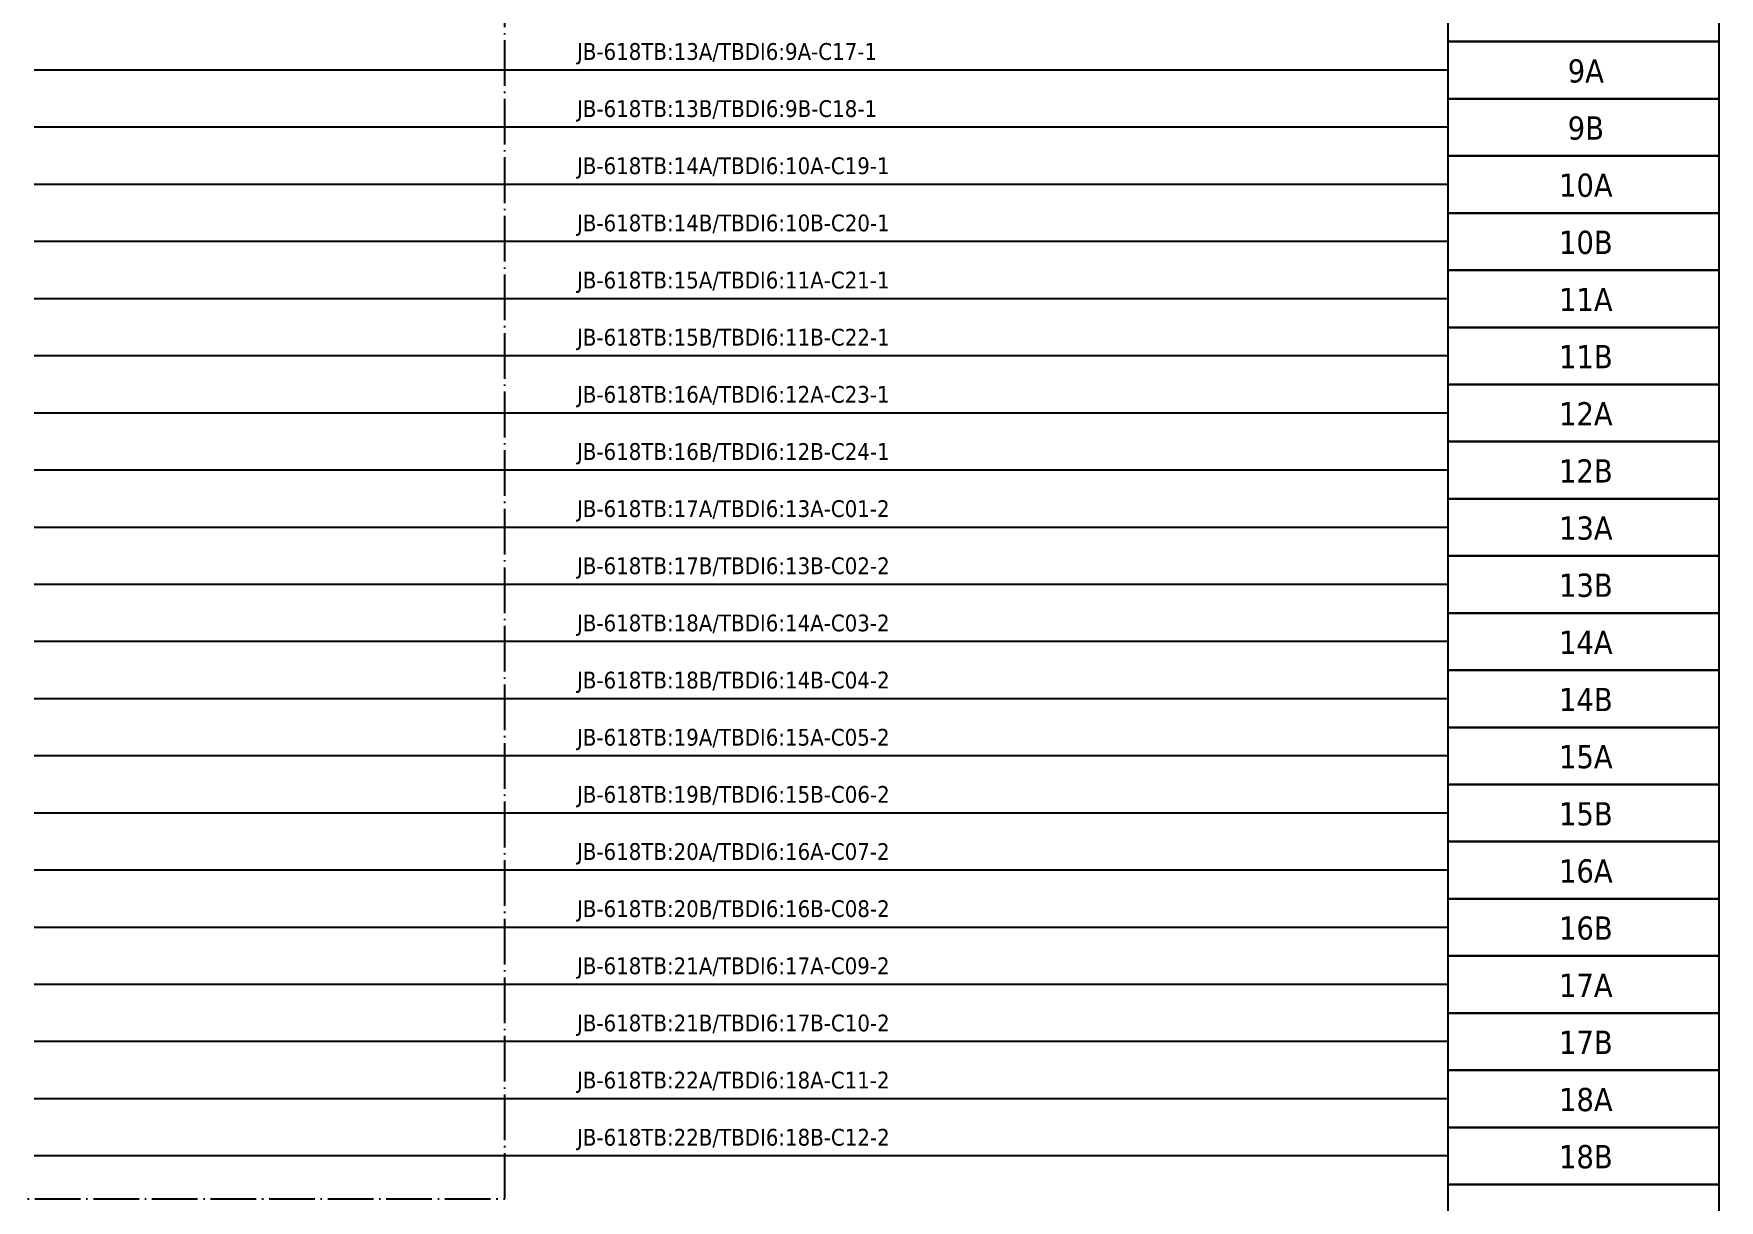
# Model space of a CAD drawing. Header units: millimetres. Extents: x 0 to 1792788, y -13 to 262234.
# Drawn here: x 89 to 207, y 133.9 to 215.6 of the extents above; entities that cross this region are included whole.
import ezdxf
from ezdxf.enums import TextEntityAlignment as Align

# ---------------------------------------------------------------- set-up
doc = ezdxf.new("R2010")
doc.units = ezdxf.units.MM
doc.linetypes.add('EPL_DASHDOT', pattern=[1, 0.8, -0.1, 0, -0.1])
for name, color, linetype, lineweight in [('EPLAN300', 5, 'Continuous', 25), ('EPLAN307', 134, 'EPL_DASHDOT', 25), ('EPLAN311', 7, 'Continuous', 25), ('EPLAN400', 5, 'Continuous', 35), ('EPLAN405', 7, 'Continuous', 25), ('EPLAN421', 5, 'Continuous', 35), ('EPLAN433', 251, 'Continuous', 35), ('EPLAN500', 7, 'Continuous', 35), ('EPLAN501', 7, 'Continuous', 35), ('EPLAN502', 7, 'Continuous', 35), ('EPLAN503', 7, 'Continuous', 35), ('EPLAN504', 7, 'Continuous', 35)]:
    doc.layers.add(name, color=color, linetype=linetype, lineweight=lineweight)
doc.styles.add('Tahoma', font='')
doc.styles.get('Tahoma').set_extended_font_data('Tahoma')

# ---------------------------------------------------------------- blocks, each defined once
blk = doc.blocks.new('EPLSYM_LibrarySPECIAL_en_US_Symbol427_Variant5_Placement1_16')
at = {"layer": 'EPLAN421', "color": 5, "style": 'Tahoma'}
for tag, p in [('17_20029[1]', (-0.9525, 3.335)), ('17_20029[2]', (20.0025, 3.335))]:
    blk.add_attdef(tag, text='', height=1.1739, dxfattribs=at).set_placement(p, align=Align.BOTTOM_RIGHT)
at = {"layer": 'EPLAN433', "color": 251, "style": 'Tahoma'}
blk.add_attdef('17_20406_1', text='', height=1.6254, dxfattribs=at).set_placement((0.9525, 1.5875), align=Align.BOTTOM_RIGHT)
blk.add_attdef('17_20406', text='', height=1.6254, dxfattribs=at).set_placement((0.9525, 1.5875), align=Align.BOTTOM_LEFT)
blk = doc.blocks.new('EPLSYM_LibrarySPECIAL_en_US_Symbol427_Variant5_Placement1_17')
at = {"layer": 'EPLAN421', "color": 5, "style": 'Tahoma'}
for tag, p in [('17_20029[1]', (-0.9525, 3.335)), ('17_20029[2]', (20.0025, 3.335))]:
    blk.add_attdef(tag, text='', height=1.1739, dxfattribs=at).set_placement(p, align=Align.BOTTOM_RIGHT)
at = {"layer": 'EPLAN433', "color": 251, "style": 'Tahoma'}
blk.add_attdef('17_20406_1', text='', height=1.6254, dxfattribs=at).set_placement((0.9525, 1.5875), align=Align.BOTTOM_RIGHT)
blk.add_attdef('17_20406', text='', height=1.6254, dxfattribs=at).set_placement((0.9525, 1.5875), align=Align.BOTTOM_LEFT)
blk = doc.blocks.new('EPLSYM_LibrarySPECIAL_en_US_Symbol427_Variant5_Placement1_18')
at = {"layer": 'EPLAN421', "color": 5, "style": 'Tahoma'}
for tag, p in [('17_20029[1]', (-0.9525, 3.335)), ('17_20029[2]', (20.0025, 3.335))]:
    blk.add_attdef(tag, text='', height=1.1739, dxfattribs=at).set_placement(p, align=Align.BOTTOM_RIGHT)
at = {"layer": 'EPLAN433', "color": 251, "style": 'Tahoma'}
blk.add_attdef('17_20406_1', text='', height=1.6254, dxfattribs=at).set_placement((0.9525, 1.5875), align=Align.BOTTOM_RIGHT)
blk.add_attdef('17_20406', text='', height=1.6254, dxfattribs=at).set_placement((0.9525, 1.5875), align=Align.BOTTOM_LEFT)
blk = doc.blocks.new('EPLSYM_LibrarySPECIAL_en_US_Symbol427_Variant5_Placement1_19')
at = {"layer": 'EPLAN421', "color": 5, "style": 'Tahoma'}
for tag, p in [('17_20029[1]', (-0.9525, 3.335)), ('17_20029[2]', (20.0025, 3.335))]:
    blk.add_attdef(tag, text='', height=1.1739, dxfattribs=at).set_placement(p, align=Align.BOTTOM_RIGHT)
at = {"layer": 'EPLAN433', "color": 251, "style": 'Tahoma'}
blk.add_attdef('17_20406_1', text='', height=1.6254, dxfattribs=at).set_placement((0.9525, 1.5875), align=Align.BOTTOM_RIGHT)
blk.add_attdef('17_20406', text='', height=1.6254, dxfattribs=at).set_placement((0.9525, 1.5875), align=Align.BOTTOM_LEFT)
blk = doc.blocks.new('EPLSYM_LibrarySPECIAL_en_US_Symbol427_Variant5_Placement1_20')
at = {"layer": 'EPLAN421', "color": 5, "style": 'Tahoma'}
for tag, p in [('17_20029[1]', (-0.9525, 3.335)), ('17_20029[2]', (20.0025, 3.335))]:
    blk.add_attdef(tag, text='', height=1.1739, dxfattribs=at).set_placement(p, align=Align.BOTTOM_RIGHT)
at = {"layer": 'EPLAN433', "color": 251, "style": 'Tahoma'}
blk.add_attdef('17_20406_1', text='', height=1.6254, dxfattribs=at).set_placement((0.9525, 1.5875), align=Align.BOTTOM_RIGHT)
blk.add_attdef('17_20406', text='', height=1.6254, dxfattribs=at).set_placement((0.9525, 1.5875), align=Align.BOTTOM_LEFT)
blk = doc.blocks.new('EPLSYM_LibrarySPECIAL_en_US_Symbol427_Variant5_Placement1_21')
at = {"layer": 'EPLAN421', "color": 5, "style": 'Tahoma'}
for tag, p in [('17_20029[1]', (-0.9525, 3.335)), ('17_20029[2]', (20.0025, 3.335))]:
    blk.add_attdef(tag, text='', height=1.1739, dxfattribs=at).set_placement(p, align=Align.BOTTOM_RIGHT)
at = {"layer": 'EPLAN433', "color": 251, "style": 'Tahoma'}
blk.add_attdef('17_20406_1', text='', height=1.6254, dxfattribs=at).set_placement((0.9525, 1.5875), align=Align.BOTTOM_RIGHT)
blk.add_attdef('17_20406', text='', height=1.6254, dxfattribs=at).set_placement((0.9525, 1.5875), align=Align.BOTTOM_LEFT)
blk = doc.blocks.new('EPLSYM_LibrarySPECIAL_en_US_Symbol427_Variant5_Placement1_22')
at = {"layer": 'EPLAN421', "color": 5, "style": 'Tahoma'}
for tag, p in [('17_20029[1]', (-0.9525, 3.335)), ('17_20029[2]', (20.0025, 3.335))]:
    blk.add_attdef(tag, text='', height=1.1739, dxfattribs=at).set_placement(p, align=Align.BOTTOM_RIGHT)
at = {"layer": 'EPLAN433', "color": 251, "style": 'Tahoma'}
blk.add_attdef('17_20406_1', text='', height=1.6254, dxfattribs=at).set_placement((0.9525, 1.5875), align=Align.BOTTOM_RIGHT)
blk.add_attdef('17_20406', text='', height=1.6254, dxfattribs=at).set_placement((0.9525, 1.5875), align=Align.BOTTOM_LEFT)
blk = doc.blocks.new('EPLSYM_LibrarySPECIAL_en_US_Symbol427_Variant5_Placement1_23')
at = {"layer": 'EPLAN421', "color": 5, "style": 'Tahoma'}
for tag, p in [('17_20029[1]', (-0.9525, 3.335)), ('17_20029[2]', (20.0025, 3.335))]:
    blk.add_attdef(tag, text='', height=1.1739, dxfattribs=at).set_placement(p, align=Align.BOTTOM_RIGHT)
at = {"layer": 'EPLAN433', "color": 251, "style": 'Tahoma'}
blk.add_attdef('17_20406_1', text='', height=1.6254, dxfattribs=at).set_placement((0.9525, 1.5875), align=Align.BOTTOM_RIGHT)
blk.add_attdef('17_20406', text='', height=1.6254, dxfattribs=at).set_placement((0.9525, 1.5875), align=Align.BOTTOM_LEFT)
blk = doc.blocks.new('EPLSYM_LibrarySPECIAL_en_US_Symbol427_Variant5_Placement1_24')
at = {"layer": 'EPLAN421', "color": 5, "style": 'Tahoma'}
for tag, p in [('17_20029[1]', (-0.9525, 3.335)), ('17_20029[2]', (20.0025, 3.335))]:
    blk.add_attdef(tag, text='', height=1.1739, dxfattribs=at).set_placement(p, align=Align.BOTTOM_RIGHT)
at = {"layer": 'EPLAN433', "color": 251, "style": 'Tahoma'}
blk.add_attdef('17_20406_1', text='', height=1.6254, dxfattribs=at).set_placement((0.9525, 1.5875), align=Align.BOTTOM_RIGHT)
blk.add_attdef('17_20406', text='', height=1.6254, dxfattribs=at).set_placement((0.9525, 1.5875), align=Align.BOTTOM_LEFT)
blk = doc.blocks.new('EPLSYM_LibrarySPECIAL_en_US_Symbol427_Variant5_Placement1_25')
at = {"layer": 'EPLAN421', "color": 5, "style": 'Tahoma'}
for tag, p in [('17_20029[1]', (-0.9525, 3.335)), ('17_20029[2]', (20.0025, 3.335))]:
    blk.add_attdef(tag, text='', height=1.1739, dxfattribs=at).set_placement(p, align=Align.BOTTOM_RIGHT)
at = {"layer": 'EPLAN433', "color": 251, "style": 'Tahoma'}
blk.add_attdef('17_20406_1', text='', height=1.6254, dxfattribs=at).set_placement((0.9525, 1.5875), align=Align.BOTTOM_RIGHT)
blk.add_attdef('17_20406', text='', height=1.6254, dxfattribs=at).set_placement((0.9525, 1.5875), align=Align.BOTTOM_LEFT)
blk = doc.blocks.new('EPLSYM_LibrarySPECIAL_en_US_Symbol427_Variant5_Placement1_26')
at = {"layer": 'EPLAN421', "color": 5, "style": 'Tahoma'}
for tag, p in [('17_20029[1]', (-0.9525, 3.335)), ('17_20029[2]', (20.0025, 3.335))]:
    blk.add_attdef(tag, text='', height=1.1739, dxfattribs=at).set_placement(p, align=Align.BOTTOM_RIGHT)
at = {"layer": 'EPLAN433', "color": 251, "style": 'Tahoma'}
blk.add_attdef('17_20406_1', text='', height=1.6254, dxfattribs=at).set_placement((0.9525, 1.5875), align=Align.BOTTOM_RIGHT)
blk.add_attdef('17_20406', text='', height=1.6254, dxfattribs=at).set_placement((0.9525, 1.5875), align=Align.BOTTOM_LEFT)
blk = doc.blocks.new('EPLSYM_LibrarySPECIAL_en_US_Symbol427_Variant5_Placement1_27')
at = {"layer": 'EPLAN421', "color": 5, "style": 'Tahoma'}
for tag, p in [('17_20029[1]', (-0.9525, 3.335)), ('17_20029[2]', (20.0025, 3.335))]:
    blk.add_attdef(tag, text='', height=1.1739, dxfattribs=at).set_placement(p, align=Align.BOTTOM_RIGHT)
at = {"layer": 'EPLAN433', "color": 251, "style": 'Tahoma'}
blk.add_attdef('17_20406_1', text='', height=1.6254, dxfattribs=at).set_placement((0.9525, 1.5875), align=Align.BOTTOM_RIGHT)
blk.add_attdef('17_20406', text='', height=1.6254, dxfattribs=at).set_placement((0.9525, 1.5875), align=Align.BOTTOM_LEFT)
blk = doc.blocks.new('EPLSYM_LibrarySPECIAL_en_US_Symbol427_Variant5_Placement1_28')
at = {"layer": 'EPLAN421', "color": 5, "style": 'Tahoma'}
for tag, p in [('17_20029[1]', (-0.9525, 3.335)), ('17_20029[2]', (20.0025, 3.335))]:
    blk.add_attdef(tag, text='', height=1.1739, dxfattribs=at).set_placement(p, align=Align.BOTTOM_RIGHT)
at = {"layer": 'EPLAN433', "color": 251, "style": 'Tahoma'}
blk.add_attdef('17_20406_1', text='', height=1.6254, dxfattribs=at).set_placement((0.9525, 1.5875), align=Align.BOTTOM_RIGHT)
blk.add_attdef('17_20406', text='', height=1.6254, dxfattribs=at).set_placement((0.9525, 1.5875), align=Align.BOTTOM_LEFT)
blk = doc.blocks.new('EPLSYM_LibrarySPECIAL_en_US_Symbol427_Variant5_Placement1_29')
at = {"layer": 'EPLAN421', "color": 5, "style": 'Tahoma'}
for tag, p in [('17_20029[1]', (-0.9525, 3.335)), ('17_20029[2]', (20.0025, 3.335))]:
    blk.add_attdef(tag, text='', height=1.1739, dxfattribs=at).set_placement(p, align=Align.BOTTOM_RIGHT)
at = {"layer": 'EPLAN433', "color": 251, "style": 'Tahoma'}
blk.add_attdef('17_20406_1', text='', height=1.6254, dxfattribs=at).set_placement((0.9525, 1.5875), align=Align.BOTTOM_RIGHT)
blk.add_attdef('17_20406', text='', height=1.6254, dxfattribs=at).set_placement((0.9525, 1.5875), align=Align.BOTTOM_LEFT)
blk = doc.blocks.new('EPLSYM_LibrarySPECIAL_en_US_Symbol427_Variant5_Placement1_30')
at = {"layer": 'EPLAN421', "color": 5, "style": 'Tahoma'}
for tag, p in [('17_20029[1]', (-0.9525, 3.335)), ('17_20029[2]', (20.0025, 3.335))]:
    blk.add_attdef(tag, text='', height=1.1739, dxfattribs=at).set_placement(p, align=Align.BOTTOM_RIGHT)
at = {"layer": 'EPLAN433', "color": 251, "style": 'Tahoma'}
blk.add_attdef('17_20406_1', text='', height=1.6254, dxfattribs=at).set_placement((0.9525, 1.5875), align=Align.BOTTOM_RIGHT)
blk.add_attdef('17_20406', text='', height=1.6254, dxfattribs=at).set_placement((0.9525, 1.5875), align=Align.BOTTOM_LEFT)
blk = doc.blocks.new('EPLSYM_LibrarySPECIAL_en_US_Symbol427_Variant5_Placement1_31')
at = {"layer": 'EPLAN421', "color": 5, "style": 'Tahoma'}
for tag, p in [('17_20029[1]', (-0.9525, 3.335)), ('17_20029[2]', (20.0025, 3.335))]:
    blk.add_attdef(tag, text='', height=1.1739, dxfattribs=at).set_placement(p, align=Align.BOTTOM_RIGHT)
at = {"layer": 'EPLAN433', "color": 251, "style": 'Tahoma'}
blk.add_attdef('17_20406_1', text='', height=1.6254, dxfattribs=at).set_placement((0.9525, 1.5875), align=Align.BOTTOM_RIGHT)
blk.add_attdef('17_20406', text='', height=1.6254, dxfattribs=at).set_placement((0.9525, 1.5875), align=Align.BOTTOM_LEFT)
blk = doc.blocks.new('EPLSYM_LibrarySPECIAL_en_US_Symbol427_Variant5_Placement1_32')
at = {"layer": 'EPLAN421', "color": 5, "style": 'Tahoma'}
for tag, p in [('17_20029[1]', (-0.9525, 3.335)), ('17_20029[2]', (20.0025, 3.335))]:
    blk.add_attdef(tag, text='', height=1.1739, dxfattribs=at).set_placement(p, align=Align.BOTTOM_RIGHT)
at = {"layer": 'EPLAN433', "color": 251, "style": 'Tahoma'}
blk.add_attdef('17_20406_1', text='', height=1.6254, dxfattribs=at).set_placement((0.9525, 1.5875), align=Align.BOTTOM_RIGHT)
blk.add_attdef('17_20406', text='', height=1.6254, dxfattribs=at).set_placement((0.9525, 1.5875), align=Align.BOTTOM_LEFT)
blk = doc.blocks.new('EPLSYM_LibrarySPECIAL_en_US_Symbol427_Variant5_Placement1_33')
at = {"layer": 'EPLAN421', "color": 5, "style": 'Tahoma'}
for tag, p in [('17_20029[1]', (-0.9525, 3.335)), ('17_20029[2]', (20.0025, 3.335))]:
    blk.add_attdef(tag, text='', height=1.1739, dxfattribs=at).set_placement(p, align=Align.BOTTOM_RIGHT)
at = {"layer": 'EPLAN433', "color": 251, "style": 'Tahoma'}
blk.add_attdef('17_20406_1', text='', height=1.6254, dxfattribs=at).set_placement((0.9525, 1.5875), align=Align.BOTTOM_RIGHT)
blk.add_attdef('17_20406', text='', height=1.6254, dxfattribs=at).set_placement((0.9525, 1.5875), align=Align.BOTTOM_LEFT)
blk = doc.blocks.new('EPLSYM_LibrarySPECIAL_en_US_Symbol427_Variant5_Placement1_34')
at = {"layer": 'EPLAN421', "color": 5, "style": 'Tahoma'}
for tag, p in [('17_20029[1]', (-0.9525, 3.335)), ('17_20029[2]', (20.0025, 3.335))]:
    blk.add_attdef(tag, text='', height=1.1739, dxfattribs=at).set_placement(p, align=Align.BOTTOM_RIGHT)
at = {"layer": 'EPLAN433', "color": 251, "style": 'Tahoma'}
blk.add_attdef('17_20406_1', text='', height=1.6254, dxfattribs=at).set_placement((0.9525, 1.5875), align=Align.BOTTOM_RIGHT)
blk.add_attdef('17_20406', text='', height=1.6254, dxfattribs=at).set_placement((0.9525, 1.5875), align=Align.BOTTOM_LEFT)
blk = doc.blocks.new('EPLSYM_LibrarySPECIAL_en_US_Symbol427_Variant5_Placement1_35')
at = {"layer": 'EPLAN421', "color": 5, "style": 'Tahoma'}
for tag, p in [('17_20029[1]', (-0.9525, 3.335)), ('17_20029[2]', (20.0025, 3.335))]:
    blk.add_attdef(tag, text='', height=1.1739, dxfattribs=at).set_placement(p, align=Align.BOTTOM_RIGHT)
at = {"layer": 'EPLAN433', "color": 251, "style": 'Tahoma'}
blk.add_attdef('17_20406_1', text='', height=1.6254, dxfattribs=at).set_placement((0.9525, 1.5875), align=Align.BOTTOM_RIGHT)
blk.add_attdef('17_20406', text='', height=1.6254, dxfattribs=at).set_placement((0.9525, 1.5875), align=Align.BOTTOM_LEFT)
blk = doc.blocks.new('EPLSYM_LibrarySPECIAL_Symbol308_Variant0_Placement0')
at = {"layer": 'EPLAN405', "color": 7, "style": 'Tahoma'}
for tag, p in [('17_31011', (1.5, 6.35)), ('17_31002', (1.5, 0.5))]:
    blk.add_attdef(tag, text='', height=1.17, dxfattribs=at).set_placement(p, align=Align.BOTTOM_LEFT)
for tag, p in [('17_31004', (1.5, 4.4)), ('17_31003', (1.5, 2.45))]:
    blk.add_attdef(tag, p, '', height=1.17, dxfattribs=at)
blk = doc.blocks.new('EPLSYM_LibrarySPECIAL_Symbol2_Variant0_Placement1_18')
at = {"layer": 'EPLAN307', "lineweight": 25, "ltscale": 4}
blk.add_lwpolyline([(0, -150), (119, -150), (119, 0), (0, 0)], close=True, dxfattribs=at)
at = {"layer": 'EPLAN400', "color": 5, "style": 'Tahoma'}
blk.add_attdef('88_20010', text='', height=2.2575, dxfattribs=at).set_placement((-1.5, -0.9515), align=Align.TOP_RIGHT)
at = {"layer": 'EPLAN500', "color": 7, "style": 'Tahoma'}
blk.add_attdef('88_20027', text='', height=1.6254, dxfattribs=at).set_placement((-1.5, -4.57508), align=Align.TOP_RIGHT)
at = {"layer": 'EPLAN501', "color": 7, "style": 'Tahoma'}
blk.add_attdef('88_20011', text='', height=1.6254, dxfattribs=at).set_placement((-1.5, -9.97508), align=Align.TOP_RIGHT)
at = {"layer": 'EPLAN502', "color": 7, "style": 'Tahoma'}
blk.add_attdef('88_20025', text='', height=1.6254, dxfattribs=at).set_placement((-1.5, -12.67508), align=Align.TOP_RIGHT)
at = {"layer": 'EPLAN503', "color": 7, "style": 'Tahoma'}
blk.add_attdef('88_20024', text='', height=1.6254, dxfattribs=at).set_placement((-1.5, -15.37508), align=Align.TOP_RIGHT)
at = {"layer": 'EPLAN504', "color": 7, "style": 'Tahoma'}
blk.add_attdef('88_20901[1]', text='', height=1.6254, dxfattribs=at).set_placement((-1.5, -7.27508), align=Align.TOP_RIGHT)

msp = doc.modelspace()

# ---------------------------------------------------------------- linework, layer by layer
at = {"layer": 'EPLAN300', "lineweight": 25, "ltscale": 4}
for points in [[(188, 215), (207, 215), (207, 219), (188, 219)], [(188, 211), (207, 211), (207, 215), (188, 215)], [(188, 207), (207, 207), (207, 211), (188, 211)], [(188, 203), (207, 203), (207, 207), (188, 207)], [(188, 199), (207, 199), (207, 203), (188, 203)], [(188, 195), (207, 195), (207, 199), (188, 199)], [(188, 191), (207, 191), (207, 195), (188, 195)], [(188, 187), (207, 187), (207, 191), (188, 191)], [(188, 183), (207, 183), (207, 187), (188, 187)], [(188, 179), (207, 179), (207, 183), (188, 183)], [(188, 175), (207, 175), (207, 179), (188, 179)], [(188, 171), (207, 171), (207, 175), (188, 175)], [(188, 167), (207, 167), (207, 171), (188, 171)], [(188, 163), (207, 163), (207, 167), (188, 167)], [(188, 159), (207, 159), (207, 163), (188, 163)], [(188, 155), (207, 155), (207, 159), (188, 159)], [(188, 151), (207, 151), (207, 155), (188, 155)], [(188, 147), (207, 147), (207, 151), (188, 151)], [(188, 143), (207, 143), (207, 147), (188, 147)], [(188, 139), (207, 139), (207, 143), (188, 143)], [(188, 135), (207, 135), (207, 139), (188, 139)], [(188, 131), (207, 131), (207, 135), (188, 135)]]:
    msp.add_lwpolyline(points, close=True, dxfattribs=at)
at = {"layer": 'EPLAN311', "color": 7, "ltscale": 4}
for p, q in [((188, 213), (89.05, 213)), ((188, 209), (89.05, 209)), ((188, 205), (89.05, 205)), ((188, 201), (89.05, 201)), ((188, 197), (89.05, 197)), ((188, 193), (89.05, 193)), ((188, 189), (89.05, 189)), ((188, 185), (89.05, 185)), ((188, 181), (89.05, 181)), ((188, 177), (89.05, 177)), ((188, 173), (89.05, 173)), ((188, 169), (89.05, 169)), ((188, 165), (89.05, 165)), ((188, 161), (89.05, 161)), ((188, 157), (89.05, 157)), ((188, 153), (89.05, 153)), ((188, 149), (89.05, 149)), ((188, 145), (89.05, 145)), ((188, 141), (89.05, 141)), ((188, 137), (89.05, 137))]:
    msp.add_line(p, q, dxfattribs=at)

# ---------------------------------------------------------------- block references
msp.add_blockref('EPLSYM_LibrarySPECIAL_Symbol2_Variant0_Placement1_18', (3, 284))
ref = msp.add_blockref('EPLSYM_LibrarySPECIAL_Symbol308_Variant0_Placement0', (127, 213))
ref.add_attrib('17_31011', 'JB-618TB:13A/TBDI6:9A-C17-1', dxfattribs={"layer": 'EPLAN405', "color": 7, "height": 1.1739, "style": 'Tahoma'}).set_placement((127.05, 213.37), align=Align.BOTTOM_LEFT)
ref = msp.add_blockref('EPLSYM_LibrarySPECIAL_en_US_Symbol427_Variant5_Placement1_16', (188, 213))
ref.add_attrib('17_20011', '9A', dxfattribs={"layer": 'EPLAN501', "color": 7, "height": 1.625, "style": 'Tahoma'}).set_placement((197.66, 211.65), align=Align.BOTTOM_CENTER)
ref = msp.add_blockref('EPLSYM_LibrarySPECIAL_Symbol308_Variant0_Placement0', (127, 209))
ref.add_attrib('17_31011', 'JB-618TB:13B/TBDI6:9B-C18-1', dxfattribs={"layer": 'EPLAN405', "color": 7, "height": 1.1739, "style": 'Tahoma'}).set_placement((127.05, 209.37), align=Align.BOTTOM_LEFT)
ref = msp.add_blockref('EPLSYM_LibrarySPECIAL_en_US_Symbol427_Variant5_Placement1_17', (188, 209))
ref.add_attrib('17_20011', '9B', dxfattribs={"layer": 'EPLAN501', "color": 7, "height": 1.625, "style": 'Tahoma'}).set_placement((197.66, 207.65), align=Align.BOTTOM_CENTER)
ref = msp.add_blockref('EPLSYM_LibrarySPECIAL_Symbol308_Variant0_Placement0', (127, 205))
ref.add_attrib('17_31011', 'JB-618TB:14A/TBDI6:10A-C19-1', dxfattribs={"layer": 'EPLAN405', "color": 7, "height": 1.1739, "style": 'Tahoma'}).set_placement((127.05, 205.37), align=Align.BOTTOM_LEFT)
ref = msp.add_blockref('EPLSYM_LibrarySPECIAL_en_US_Symbol427_Variant5_Placement1_18', (188, 205))
ref.add_attrib('17_20011', '10A', dxfattribs={"layer": 'EPLAN501', "color": 7, "height": 1.625, "style": 'Tahoma'}).set_placement((197.66, 203.65), align=Align.BOTTOM_CENTER)
ref = msp.add_blockref('EPLSYM_LibrarySPECIAL_Symbol308_Variant0_Placement0', (127, 201))
ref.add_attrib('17_31011', 'JB-618TB:14B/TBDI6:10B-C20-1', dxfattribs={"layer": 'EPLAN405', "color": 7, "height": 1.1739, "style": 'Tahoma'}).set_placement((127.05, 201.37), align=Align.BOTTOM_LEFT)
ref = msp.add_blockref('EPLSYM_LibrarySPECIAL_en_US_Symbol427_Variant5_Placement1_19', (188, 201))
ref.add_attrib('17_20011', '10B', dxfattribs={"layer": 'EPLAN501', "color": 7, "height": 1.625, "style": 'Tahoma'}).set_placement((197.66, 199.65), align=Align.BOTTOM_CENTER)
ref = msp.add_blockref('EPLSYM_LibrarySPECIAL_Symbol308_Variant0_Placement0', (127, 197))
ref.add_attrib('17_31011', 'JB-618TB:15A/TBDI6:11A-C21-1', dxfattribs={"layer": 'EPLAN405', "color": 7, "height": 1.1739, "style": 'Tahoma'}).set_placement((127.05, 197.37), align=Align.BOTTOM_LEFT)
ref = msp.add_blockref('EPLSYM_LibrarySPECIAL_en_US_Symbol427_Variant5_Placement1_20', (188, 197))
ref.add_attrib('17_20011', '11A', dxfattribs={"layer": 'EPLAN501', "color": 7, "height": 1.625, "style": 'Tahoma'}).set_placement((197.66, 195.65), align=Align.BOTTOM_CENTER)
ref = msp.add_blockref('EPLSYM_LibrarySPECIAL_Symbol308_Variant0_Placement0', (127, 193))
ref.add_attrib('17_31011', 'JB-618TB:15B/TBDI6:11B-C22-1', dxfattribs={"layer": 'EPLAN405', "color": 7, "height": 1.1739, "style": 'Tahoma'}).set_placement((127.05, 193.37), align=Align.BOTTOM_LEFT)
ref = msp.add_blockref('EPLSYM_LibrarySPECIAL_en_US_Symbol427_Variant5_Placement1_21', (188, 193))
ref.add_attrib('17_20011', '11B', dxfattribs={"layer": 'EPLAN501', "color": 7, "height": 1.625, "style": 'Tahoma'}).set_placement((197.66, 191.65), align=Align.BOTTOM_CENTER)
ref = msp.add_blockref('EPLSYM_LibrarySPECIAL_Symbol308_Variant0_Placement0', (127, 189))
ref.add_attrib('17_31011', 'JB-618TB:16A/TBDI6:12A-C23-1', dxfattribs={"layer": 'EPLAN405', "color": 7, "height": 1.1739, "style": 'Tahoma'}).set_placement((127.05, 189.37), align=Align.BOTTOM_LEFT)
ref = msp.add_blockref('EPLSYM_LibrarySPECIAL_en_US_Symbol427_Variant5_Placement1_22', (188, 189))
ref.add_attrib('17_20011', '12A', dxfattribs={"layer": 'EPLAN501', "color": 7, "height": 1.625, "style": 'Tahoma'}).set_placement((197.66, 187.65), align=Align.BOTTOM_CENTER)
ref = msp.add_blockref('EPLSYM_LibrarySPECIAL_Symbol308_Variant0_Placement0', (127, 185))
ref.add_attrib('17_31011', 'JB-618TB:16B/TBDI6:12B-C24-1', dxfattribs={"layer": 'EPLAN405', "color": 7, "height": 1.1739, "style": 'Tahoma'}).set_placement((127.05, 185.37), align=Align.BOTTOM_LEFT)
ref = msp.add_blockref('EPLSYM_LibrarySPECIAL_en_US_Symbol427_Variant5_Placement1_23', (188, 185))
ref.add_attrib('17_20011', '12B', dxfattribs={"layer": 'EPLAN501', "color": 7, "height": 1.625, "style": 'Tahoma'}).set_placement((197.66, 183.65), align=Align.BOTTOM_CENTER)
ref = msp.add_blockref('EPLSYM_LibrarySPECIAL_Symbol308_Variant0_Placement0', (127, 181))
ref.add_attrib('17_31011', 'JB-618TB:17A/TBDI6:13A-C01-2', dxfattribs={"layer": 'EPLAN405', "color": 7, "height": 1.1739, "style": 'Tahoma'}).set_placement((127.05, 181.37), align=Align.BOTTOM_LEFT)
ref = msp.add_blockref('EPLSYM_LibrarySPECIAL_en_US_Symbol427_Variant5_Placement1_24', (188, 181))
ref.add_attrib('17_20011', '13A', dxfattribs={"layer": 'EPLAN501', "color": 7, "height": 1.625, "style": 'Tahoma'}).set_placement((197.66, 179.65), align=Align.BOTTOM_CENTER)
ref = msp.add_blockref('EPLSYM_LibrarySPECIAL_Symbol308_Variant0_Placement0', (127, 177))
ref.add_attrib('17_31011', 'JB-618TB:17B/TBDI6:13B-C02-2', dxfattribs={"layer": 'EPLAN405', "color": 7, "height": 1.1739, "style": 'Tahoma'}).set_placement((127.05, 177.37), align=Align.BOTTOM_LEFT)
ref = msp.add_blockref('EPLSYM_LibrarySPECIAL_en_US_Symbol427_Variant5_Placement1_25', (188, 177))
ref.add_attrib('17_20011', '13B', dxfattribs={"layer": 'EPLAN501', "color": 7, "height": 1.625, "style": 'Tahoma'}).set_placement((197.66, 175.65), align=Align.BOTTOM_CENTER)
ref = msp.add_blockref('EPLSYM_LibrarySPECIAL_Symbol308_Variant0_Placement0', (127, 173))
ref.add_attrib('17_31011', 'JB-618TB:18A/TBDI6:14A-C03-2', dxfattribs={"layer": 'EPLAN405', "color": 7, "height": 1.1739, "style": 'Tahoma'}).set_placement((127.05, 173.37), align=Align.BOTTOM_LEFT)
ref = msp.add_blockref('EPLSYM_LibrarySPECIAL_en_US_Symbol427_Variant5_Placement1_26', (188, 173))
ref.add_attrib('17_20011', '14A', dxfattribs={"layer": 'EPLAN501', "color": 7, "height": 1.625, "style": 'Tahoma'}).set_placement((197.66, 171.65), align=Align.BOTTOM_CENTER)
ref = msp.add_blockref('EPLSYM_LibrarySPECIAL_Symbol308_Variant0_Placement0', (127, 169))
ref.add_attrib('17_31011', 'JB-618TB:18B/TBDI6:14B-C04-2', dxfattribs={"layer": 'EPLAN405', "color": 7, "height": 1.1739, "style": 'Tahoma'}).set_placement((127.05, 169.37), align=Align.BOTTOM_LEFT)
ref = msp.add_blockref('EPLSYM_LibrarySPECIAL_en_US_Symbol427_Variant5_Placement1_27', (188, 169))
ref.add_attrib('17_20011', '14B', dxfattribs={"layer": 'EPLAN501', "color": 7, "height": 1.625, "style": 'Tahoma'}).set_placement((197.66, 167.65), align=Align.BOTTOM_CENTER)
ref = msp.add_blockref('EPLSYM_LibrarySPECIAL_Symbol308_Variant0_Placement0', (127, 165))
ref.add_attrib('17_31011', 'JB-618TB:19A/TBDI6:15A-C05-2', dxfattribs={"layer": 'EPLAN405', "color": 7, "height": 1.1739, "style": 'Tahoma'}).set_placement((127.05, 165.37), align=Align.BOTTOM_LEFT)
ref = msp.add_blockref('EPLSYM_LibrarySPECIAL_en_US_Symbol427_Variant5_Placement1_28', (188, 165))
ref.add_attrib('17_20011', '15A', dxfattribs={"layer": 'EPLAN501', "color": 7, "height": 1.625, "style": 'Tahoma'}).set_placement((197.66, 163.65), align=Align.BOTTOM_CENTER)
ref = msp.add_blockref('EPLSYM_LibrarySPECIAL_Symbol308_Variant0_Placement0', (127, 161))
ref.add_attrib('17_31011', 'JB-618TB:19B/TBDI6:15B-C06-2', dxfattribs={"layer": 'EPLAN405', "color": 7, "height": 1.1739, "style": 'Tahoma'}).set_placement((127.05, 161.37), align=Align.BOTTOM_LEFT)
ref = msp.add_blockref('EPLSYM_LibrarySPECIAL_en_US_Symbol427_Variant5_Placement1_29', (188, 161))
ref.add_attrib('17_20011', '15B', dxfattribs={"layer": 'EPLAN501', "color": 7, "height": 1.625, "style": 'Tahoma'}).set_placement((197.66, 159.65), align=Align.BOTTOM_CENTER)
ref = msp.add_blockref('EPLSYM_LibrarySPECIAL_Symbol308_Variant0_Placement0', (127, 157))
ref.add_attrib('17_31011', 'JB-618TB:20A/TBDI6:16A-C07-2', dxfattribs={"layer": 'EPLAN405', "color": 7, "height": 1.1739, "style": 'Tahoma'}).set_placement((127.05, 157.37), align=Align.BOTTOM_LEFT)
ref = msp.add_blockref('EPLSYM_LibrarySPECIAL_en_US_Symbol427_Variant5_Placement1_30', (188, 157))
ref.add_attrib('17_20011', '16A', dxfattribs={"layer": 'EPLAN501', "color": 7, "height": 1.625, "style": 'Tahoma'}).set_placement((197.66, 155.65), align=Align.BOTTOM_CENTER)
ref = msp.add_blockref('EPLSYM_LibrarySPECIAL_Symbol308_Variant0_Placement0', (127, 153))
ref.add_attrib('17_31011', 'JB-618TB:20B/TBDI6:16B-C08-2', dxfattribs={"layer": 'EPLAN405', "color": 7, "height": 1.1739, "style": 'Tahoma'}).set_placement((127.05, 153.37), align=Align.BOTTOM_LEFT)
ref = msp.add_blockref('EPLSYM_LibrarySPECIAL_en_US_Symbol427_Variant5_Placement1_31', (188, 153))
ref.add_attrib('17_20011', '16B', dxfattribs={"layer": 'EPLAN501', "color": 7, "height": 1.625, "style": 'Tahoma'}).set_placement((197.66, 151.65), align=Align.BOTTOM_CENTER)
ref = msp.add_blockref('EPLSYM_LibrarySPECIAL_Symbol308_Variant0_Placement0', (127, 149))
ref.add_attrib('17_31011', 'JB-618TB:21A/TBDI6:17A-C09-2', dxfattribs={"layer": 'EPLAN405', "color": 7, "height": 1.1739, "style": 'Tahoma'}).set_placement((127.05, 149.37), align=Align.BOTTOM_LEFT)
ref = msp.add_blockref('EPLSYM_LibrarySPECIAL_en_US_Symbol427_Variant5_Placement1_32', (188, 149))
ref.add_attrib('17_20011', '17A', dxfattribs={"layer": 'EPLAN501', "color": 7, "height": 1.625, "style": 'Tahoma'}).set_placement((197.66, 147.65), align=Align.BOTTOM_CENTER)
ref = msp.add_blockref('EPLSYM_LibrarySPECIAL_Symbol308_Variant0_Placement0', (127, 145))
ref.add_attrib('17_31011', 'JB-618TB:21B/TBDI6:17B-C10-2', dxfattribs={"layer": 'EPLAN405', "color": 7, "height": 1.1739, "style": 'Tahoma'}).set_placement((127.05, 145.37), align=Align.BOTTOM_LEFT)
ref = msp.add_blockref('EPLSYM_LibrarySPECIAL_en_US_Symbol427_Variant5_Placement1_33', (188, 145))
ref.add_attrib('17_20011', '17B', dxfattribs={"layer": 'EPLAN501', "color": 7, "height": 1.625, "style": 'Tahoma'}).set_placement((197.66, 143.65), align=Align.BOTTOM_CENTER)
ref = msp.add_blockref('EPLSYM_LibrarySPECIAL_Symbol308_Variant0_Placement0', (127, 141))
ref.add_attrib('17_31011', 'JB-618TB:22A/TBDI6:18A-C11-2', dxfattribs={"layer": 'EPLAN405', "color": 7, "height": 1.1739, "style": 'Tahoma'}).set_placement((127.05, 141.37), align=Align.BOTTOM_LEFT)
ref = msp.add_blockref('EPLSYM_LibrarySPECIAL_en_US_Symbol427_Variant5_Placement1_34', (188, 141))
ref.add_attrib('17_20011', '18A', dxfattribs={"layer": 'EPLAN501', "color": 7, "height": 1.625, "style": 'Tahoma'}).set_placement((197.66, 139.65), align=Align.BOTTOM_CENTER)
ref = msp.add_blockref('EPLSYM_LibrarySPECIAL_Symbol308_Variant0_Placement0', (127, 137))
ref.add_attrib('17_31011', 'JB-618TB:22B/TBDI6:18B-C12-2', dxfattribs={"layer": 'EPLAN405', "color": 7, "height": 1.1739, "style": 'Tahoma'}).set_placement((127.05, 137.37), align=Align.BOTTOM_LEFT)
ref = msp.add_blockref('EPLSYM_LibrarySPECIAL_en_US_Symbol427_Variant5_Placement1_35', (188, 137))
ref.add_attrib('17_20011', '18B', dxfattribs={"layer": 'EPLAN501', "color": 7, "height": 1.625, "style": 'Tahoma'}).set_placement((197.66, 135.65), align=Align.BOTTOM_CENTER)

doc.saveas('drawing.dxf')
